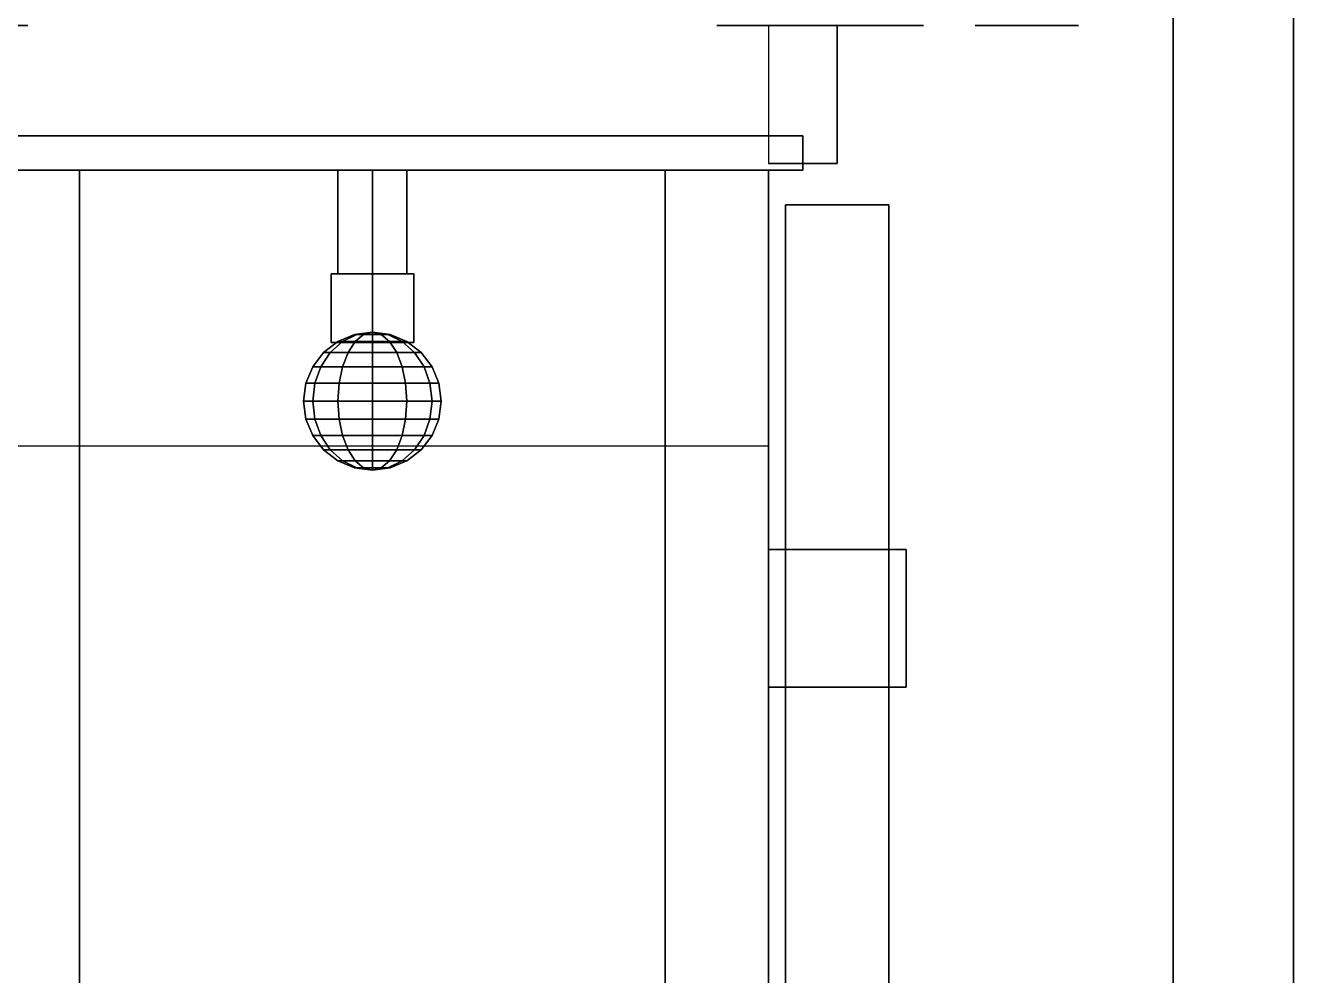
# Model space of a CAD drawing. Extents: x -1 to 971, y -1221 to 74.
# Drawn here: x 384.4 to 752.7, y -865.8 to -590 of the extents above; entities that cross this region are included whole.
import ezdxf

# ---------------------------------------------------------------- set-up
doc = ezdxf.new("R2010")
doc.units = 0
for name, color, linetype in [('PQ_200_2D', 1, 'Continuous'), ('PQ_200_3D', 1, 'Continuous'), ('PQ_204_3D', 7, 'Continuous')]:
    doc.layers.add(name, color=color, linetype=linetype)

msp = doc.modelspace()

# ---------------------------------------------------------------- linework, layer by layer
at = {"layer": 'PQ_200_2D'}
msp.add_lwpolyline([(717.68, -50), (752.68, -50), (752.68, -960)], dxfattribs=at)
at = {"layer": 'PQ_200_3D', "extrusion": (0, -1, 0)}
for centre, radius in [((485.18, 305.34, 632.1), 10), ((485.18, 305.34, 662.1), 12), ((485.18, 305.34, 662.1), 10), ((485.18, 305.34, 682.1), 12)]:
    msp.add_circle(centre, radius, dxfattribs=at)
at = {"layer": 'PQ_200_3D'}
for points in [[(252.68, -1120), (252.68, 0), (717.68, 0), (717.68, -1120)], [(252.68, -995, 65), (717.68, -995, 65), (717.68, 0, 65), (252.68, 0, 65)], [(717.68, -1120), (717.68, 0), (717.68, 0, 65), (717.68, -1120, 65)], [(752.68, -1080, 1685), (752.68, -50, 1685), (752.68, -50, 1945), (752.68, -1080, 1945)], [(325.18, -590.1, 90), (325.18, -590.1, 1390), (385.18, -590.1, 1390), (385.18, -590.1, 90)], [(645.18, -590.1, 90), (645.18, -590.1, 1390), (585.18, -590.1, 1390), (585.18, -590.1, 90)], [(620.18, -630.1, 90), (620.18, -590.1, 90), (600.18, -590.1, 90), (600.18, -630.1, 90)], [(620.18, -630.1, 90), (620.18, -630.1, 1390), (620.18, -590.1, 1390), (620.18, -590.1, 90)], [(370.18, -632.1, 210.34), (600.18, -632.1, 210.34), (600.18, -632.1, 320.34), (370.18, -632.1, 320.34)], [(370.18, -712.1, 210.34), (600.18, -712.1, 210.34), (600.18, -632.1, 290.34), (370.18, -632.1, 290.34)], [(370.18, -632.1, 210.34), (370.18, -712.1, 210.34), (600.18, -712.1, 210.34), (600.18, -632.1, 210.34)], [(620.18, -630.1, 90), (600.18, -630.1, 90), (600.18, -630.1, 1390), (620.18, -630.1, 1390)], [(600.18, -632.1, 290.34), (600.18, -632.1, 210.34), (600.18, -712.1, 210.34)]]:
    msp.add_3dface(points, dxfattribs=at)
for points, invisible_edges in [([(217.68, -1080, 1945), (752.68, -1080, 1945), (752.68, -50, 1945), (217.68, -50, 1945)], 1), ([(217.68, -1080, 1685), (752.68, -1080, 1685), (752.68, -50, 1685), (217.68, -50, 1685)], 1), ([(476.52, -632.1, 310.34), (475.18, -632.1, 305.34), (475.18, -662.1, 305.34), (476.52, -662.1, 310.34)], 8), ([(475.18, -632.1, 305.34), (476.52, -632.1, 300.34), (476.52, -662.1, 300.34), (475.18, -662.1, 305.34)], 2), ([(480.18, -632.1, 314), (476.52, -632.1, 310.34), (476.52, -662.1, 310.34), (480.18, -662.1, 314)], 10), ([(476.52, -632.1, 300.34), (480.18, -632.1, 296.68), (480.18, -662.1, 296.68), (476.52, -662.1, 300.34)], 10), ([(485.18, -632.1, 315.34), (480.18, -632.1, 314), (480.18, -662.1, 314), (485.18, -662.1, 315.34)], 2), ([(480.18, -632.1, 296.68), (485.18, -632.1, 295.34), (485.18, -662.1, 295.34), (480.18, -662.1, 296.68)], 8), ([(490.18, -632.1, 314), (485.18, -632.1, 315.34), (485.18, -662.1, 315.34), (490.18, -662.1, 314)], 8), ([(485.18, -632.1, 295.34), (490.18, -632.1, 296.68), (490.18, -662.1, 296.68), (485.18, -662.1, 295.34)], 2), ([(493.84, -632.1, 310.34), (490.18, -632.1, 314), (490.18, -662.1, 314), (493.84, -662.1, 310.34)], 10), ([(490.18, -632.1, 296.68), (493.84, -632.1, 300.34), (493.84, -662.1, 300.34), (490.18, -662.1, 296.68)], 10), ([(495.18, -632.1, 305.34), (493.84, -632.1, 310.34), (493.84, -662.1, 310.34), (495.18, -662.1, 305.34)], 2), ([(493.84, -632.1, 300.34), (495.18, -632.1, 305.34), (495.18, -662.1, 305.34), (493.84, -662.1, 300.34)], 8), ([(474.78, -662.1, 311.34), (473.18, -662.1, 305.34), (473.18, -682.1, 305.34), (474.78, -682.1, 311.34)], 8), ([(473.18, -662.1, 305.34), (474.78, -662.1, 299.34), (474.78, -682.1, 299.34), (473.18, -682.1, 305.34)], 2), ([(476.52, -662.1, 310.34), (475.18, -662.1, 305.34), (473.18, -662.1, 305.34), (474.78, -662.1, 311.34)], 10), ([(475.18, -662.1, 305.34), (476.52, -662.1, 300.34), (474.78, -662.1, 299.34), (473.18, -662.1, 305.34)], 10), ([(479.18, -662.1, 315.73), (474.78, -662.1, 311.34), (474.78, -682.1, 311.34), (479.18, -682.1, 315.73)], 10), ([(474.78, -662.1, 299.34), (479.18, -662.1, 294.95), (479.18, -682.1, 294.95), (474.78, -682.1, 299.34)], 10), ([(480.18, -662.1, 314), (476.52, -662.1, 310.34), (474.78, -662.1, 311.34), (479.18, -662.1, 315.73)], 10), ([(476.52, -662.1, 300.34), (480.18, -662.1, 296.68), (479.18, -662.1, 294.95), (474.78, -662.1, 299.34)], 10), ([(485.18, -662.1, 317.34), (479.18, -662.1, 315.73), (479.18, -682.1, 315.73), (485.18, -682.1, 317.34)], 2), ([(479.18, -662.1, 294.95), (485.18, -662.1, 293.34), (485.18, -682.1, 293.34), (479.18, -682.1, 294.95)], 8), ([(485.18, -662.1, 315.34), (480.18, -662.1, 314), (479.18, -662.1, 315.73), (485.18, -662.1, 317.34)], 10), ([(480.18, -662.1, 296.68), (485.18, -662.1, 295.34), (485.18, -662.1, 293.34), (479.18, -662.1, 294.95)], 10), ([(491.18, -662.1, 315.73), (485.18, -662.1, 317.34), (485.18, -682.1, 317.34), (491.18, -682.1, 315.73)], 8), ([(485.18, -662.1, 293.34), (491.18, -662.1, 294.95), (491.18, -682.1, 294.95), (485.18, -682.1, 293.34)], 2), ([(490.18, -662.1, 314), (485.18, -662.1, 315.34), (485.18, -662.1, 317.34), (491.18, -662.1, 315.73)], 10), ([(485.18, -662.1, 295.34), (490.18, -662.1, 296.68), (491.18, -662.1, 294.95), (485.18, -662.1, 293.34)], 10), ([(493.84, -662.1, 310.34), (490.18, -662.1, 314), (491.18, -662.1, 315.73), (495.57, -662.1, 311.34)], 10), ([(490.18, -662.1, 296.68), (493.84, -662.1, 300.34), (495.57, -662.1, 299.34), (491.18, -662.1, 294.95)], 10), ([(495.57, -662.1, 311.34), (491.18, -662.1, 315.73), (491.18, -682.1, 315.73), (495.57, -682.1, 311.34)], 10), ([(491.18, -662.1, 294.95), (495.57, -662.1, 299.34), (495.57, -682.1, 299.34), (491.18, -682.1, 294.95)], 10), ([(495.18, -662.1, 305.34), (493.84, -662.1, 310.34), (495.57, -662.1, 311.34), (497.18, -662.1, 305.34)], 10), ([(493.84, -662.1, 300.34), (495.18, -662.1, 305.34), (497.18, -662.1, 305.34), (495.57, -662.1, 299.34)], 10), ([(497.18, -662.1, 305.34), (495.57, -662.1, 311.34), (495.57, -682.1, 311.34), (497.18, -682.1, 305.34)], 2), ([(495.57, -662.1, 299.34), (497.18, -662.1, 305.34), (497.18, -682.1, 305.34), (495.57, -682.1, 299.34)], 8), ([(474.78, -682.1, 311.34), (473.18, -682.1, 305.34), (485.18, -682.1, 305.34)], 15), ([(473.18, -682.1, 305.34), (474.78, -682.1, 299.34), (485.18, -682.1, 305.34)], 15), ([(479.18, -682.1, 315.73), (474.78, -682.1, 311.34), (485.18, -682.1, 305.34)], 15), ([(474.78, -682.1, 299.34), (479.18, -682.1, 294.95), (485.18, -682.1, 305.34)], 15), ([(485.18, -682.1, 317.34), (479.18, -682.1, 315.73), (485.18, -682.1, 305.34)], 15), ([(479.18, -682.1, 294.95), (485.18, -682.1, 293.34), (485.18, -682.1, 305.34)], 15), ([(497.18, -682.1, 305.34), (495.57, -682.1, 311.34), (485.18, -682.1, 305.34)], 15), ([(495.57, -682.1, 311.34), (491.18, -682.1, 315.73), (485.18, -682.1, 305.34)], 15), ([(491.18, -682.1, 315.73), (485.18, -682.1, 317.34), (485.18, -682.1, 305.34)], 15), ([(485.18, -682.1, 293.34), (491.18, -682.1, 294.95), (485.18, -682.1, 305.34)], 15), ([(491.18, -682.1, 294.95), (495.57, -682.1, 299.34), (485.18, -682.1, 305.34)], 15), ([(495.57, -682.1, 299.34), (497.18, -682.1, 305.34), (485.18, -682.1, 305.34)], 15)]:
    msp.add_3dface(points, dxfattribs=dict(at, invisible_edges=invisible_edges))
at = {"layer": 'PQ_204_3D', "extrusion": (0, -1, 0)}
for radius in [15, 7]:
    msp.add_circle((675.18, 910, 590.1), radius, dxfattribs=at)

# ---------------------------------------------------------------- meshes
at = {"layer": 'PQ_200_3D'}
mesh = msp.add_polyface(dxfattribs=at)
corners = [(360.18, -632.1, 115), (610.18, -632.1, 115), (610.18, -622.1, 115), (360.18, -622.1, 115), (360.18, -632.1, 845), (610.18, -632.1, 845), (610.18, -622.1, 845), (360.18, -622.1, 845)]
mesh.append_faces([[corners[k] for k in face] for face in [(0, 3, 2, 1), (4, 5, 6, 7), (0, 1, 5, 4), (3, 7, 6, 2), (0, 4, 7, 3), (1, 2, 6, 5)]])
mesh = msp.add_polyface(dxfattribs=at)
corners = [(370.18, -1172.1, 160.34), (400.18, -1153.56, 160.34), (400.18, -632.1, 160.34), (370.18, -632.1, 160.34), (370.18, -1172.1, 210.34), (400.18, -1153.56, 210.34), (400.18, -632.1, 210.34), (370.18, -632.1, 210.34)]
mesh.append_faces([[corners[k] for k in face] for face in [(0, 3, 2, 1), (4, 5, 6, 7), (0, 1, 5, 4), (3, 7, 6, 2), (0, 4, 7, 3), (1, 2, 6, 5)]])
mesh = msp.add_polyface(dxfattribs=at)
corners = [(600.18, -1172.1, 160.34), (570.18, -1153.56, 160.34), (570.18, -632.1, 160.34), (600.18, -632.1, 160.34), (600.18, -1172.1, 210.34), (570.18, -1153.56, 210.34), (570.18, -632.1, 210.34), (600.18, -632.1, 210.34)]
mesh.append_faces([[corners[k] for k in face] for face in [(1, 2, 3, 0), (7, 6, 5, 4), (4, 5, 1, 0), (2, 6, 7, 3), (3, 7, 4, 0), (5, 6, 2, 1)]])
mesh = msp.add_polyface(dxfattribs=at)
corners = [(635.18, -1042.1, 170.34), (605.18, -1042.1, 170.34), (605.18, -642.1, 170.34), (635.18, -642.1, 170.34), (635.18, -1042.1, 200.34), (605.18, -1042.1, 200.34), (605.18, -642.1, 200.34), (635.18, -642.1, 200.34)]
mesh.append_faces([[corners[k] for k in face] for face in [(1, 2, 3, 0), (7, 6, 5, 4), (4, 5, 1, 0), (2, 6, 7, 3), (3, 7, 4, 0), (5, 6, 2, 1)]])
mesh = msp.add_polyface(dxfattribs=at)
corners = [(640.18, -782.1, 165.34), (600.18, -782.1, 165.34), (600.18, -742.1, 165.34), (640.18, -742.1, 165.34), (640.18, -782.1, 205.34), (600.18, -782.1, 205.34), (600.18, -742.1, 205.34), (640.18, -742.1, 205.34)]
mesh.append_faces([[corners[k] for k in face] for face in [(1, 2, 3, 0), (7, 6, 5, 4), (4, 5, 1, 0), (2, 6, 7, 3), (3, 7, 4, 0), (5, 6, 2, 1)]])
at = {"layer": 'PQ_204_3D'}
mesh = msp.add_polymesh((12, 13), dxfattribs=dict(at, m_close=True))
for k, corner in enumerate([(485.18, -679.1, 305.34), (485.18, -679.78, 300.16), (485.18, -681.78, 295.34), (485.18, -684.96, 291.2), (485.18, -689.1, 288.02), (485.18, -693.92, 286.02), (485.18, -699.1, 285.34), (485.18, -704.28, 286.02), (485.18, -709.1, 288.02), (485.18, -713.24, 291.2), (485.18, -716.42, 295.34), (485.18, -718.42, 300.16), (485.18, -719.1, 305.34), (485.18, -679.1, 305.34), (487.76, -679.78, 300.86), (490.18, -681.78, 296.68), (492.25, -684.96, 293.09), (493.84, -689.1, 290.34), (494.84, -693.92, 288.61), (495.18, -699.1, 288.02), (494.84, -704.28, 288.61), (493.84, -709.1, 290.34), (492.25, -713.24, 293.09), (490.18, -716.42, 296.68), (487.76, -718.42, 300.86), (485.18, -719.1, 305.34), (485.18, -679.1, 305.34), (489.66, -679.78, 302.75), (493.84, -681.78, 300.34), (497.42, -684.96, 298.27), (500.18, -689.1, 296.68), (501.91, -693.92, 295.68), (502.5, -699.1, 295.34), (501.91, -704.28, 295.68), (500.18, -709.1, 296.68), (497.42, -713.24, 298.27), (493.84, -716.42, 300.34), (489.66, -718.42, 302.75), (485.18, -719.1, 305.34), (485.18, -679.1, 305.34), (490.35, -679.78, 305.34), (495.18, -681.78, 305.34), (499.32, -684.96, 305.34), (502.5, -689.1, 305.34), (504.49, -693.92, 305.34), (505.18, -699.1, 305.34), (504.49, -704.28, 305.34), (502.5, -709.1, 305.34), (499.32, -713.24, 305.34), (495.18, -716.42, 305.34), (490.35, -718.42, 305.34), (485.18, -719.1, 305.34), (485.18, -679.1, 305.34), (489.66, -679.78, 307.93), (493.84, -681.78, 310.34), (497.42, -684.96, 312.41), (500.18, -689.1, 314), (501.91, -693.92, 315), (502.5, -699.1, 315.34), (501.91, -704.28, 315), (500.18, -709.1, 314), (497.42, -713.24, 312.41), (493.84, -716.42, 310.34), (489.66, -718.42, 307.93), (485.18, -719.1, 305.34), (485.18, -679.1, 305.34), (487.76, -679.78, 309.82), (490.18, -681.78, 314), (492.25, -684.96, 317.59), (493.84, -689.1, 320.34), (494.84, -693.92, 322.07), (495.18, -699.1, 322.66), (494.84, -704.28, 322.07), (493.84, -709.1, 320.34), (492.25, -713.24, 317.59), (490.18, -716.42, 314), (487.76, -718.42, 309.82), (485.18, -719.1, 305.34), (485.18, -679.1, 305.34), (485.18, -679.78, 310.52), (485.18, -681.78, 315.34), (485.18, -684.96, 319.48), (485.18, -689.1, 322.66), (485.18, -693.92, 324.66), (485.18, -699.1, 325.34), (485.18, -704.28, 324.66), (485.18, -709.1, 322.66), (485.18, -713.24, 319.48), (485.18, -716.42, 315.34), (485.18, -718.42, 310.52), (485.18, -719.1, 305.34), (485.18, -679.1, 305.34), (482.59, -679.78, 309.82), (480.18, -681.78, 314), (478.11, -684.96, 317.59), (476.52, -689.1, 320.34), (475.52, -693.92, 322.07), (475.18, -699.1, 322.66), (475.52, -704.28, 322.07), (476.52, -709.1, 320.34), (478.11, -713.24, 317.59), (480.18, -716.42, 314), (482.59, -718.42, 309.82), (485.18, -719.1, 305.34), (485.18, -679.1, 305.34), (480.69, -679.78, 307.93), (476.52, -681.78, 310.34), (472.93, -684.96, 312.41), (470.18, -689.1, 314), (468.45, -693.92, 315), (467.86, -699.1, 315.34), (468.45, -704.28, 315), (470.18, -709.1, 314), (472.93, -713.24, 312.41), (476.52, -716.42, 310.34), (480.69, -718.42, 307.93), (485.18, -719.1, 305.34), (485.18, -679.1, 305.34), (480, -679.78, 305.34), (475.18, -681.78, 305.34), (471.03, -684.96, 305.34), (467.86, -689.1, 305.34), (465.86, -693.92, 305.34), (465.18, -699.1, 305.34), (465.86, -704.28, 305.34), (467.86, -709.1, 305.34), (471.03, -713.24, 305.34), (475.18, -716.42, 305.34), (480, -718.42, 305.34), (485.18, -719.1, 305.34), (485.18, -679.1, 305.34), (480.69, -679.78, 302.75), (476.52, -681.78, 300.34), (472.93, -684.96, 298.27), (470.18, -689.1, 296.68), (468.45, -693.92, 295.68), (467.86, -699.1, 295.34), (468.45, -704.28, 295.68), (470.18, -709.1, 296.68), (472.93, -713.24, 298.27), (476.52, -716.42, 300.34), (480.69, -718.42, 302.75), (485.18, -719.1, 305.34), (485.18, -679.1, 305.34), (482.59, -679.78, 300.86), (480.18, -681.78, 296.68), (478.11, -684.96, 293.09), (476.52, -689.1, 290.34), (475.52, -693.92, 288.61), (475.18, -699.1, 288.02), (475.52, -704.28, 288.61), (476.52, -709.1, 290.34), (478.11, -713.24, 293.09), (480.18, -716.42, 296.68), (482.59, -718.42, 300.86), (485.18, -719.1, 305.34)]):
    mesh.set_mesh_vertex(divmod(k, 13), corner)

doc.saveas('drawing.dxf')
